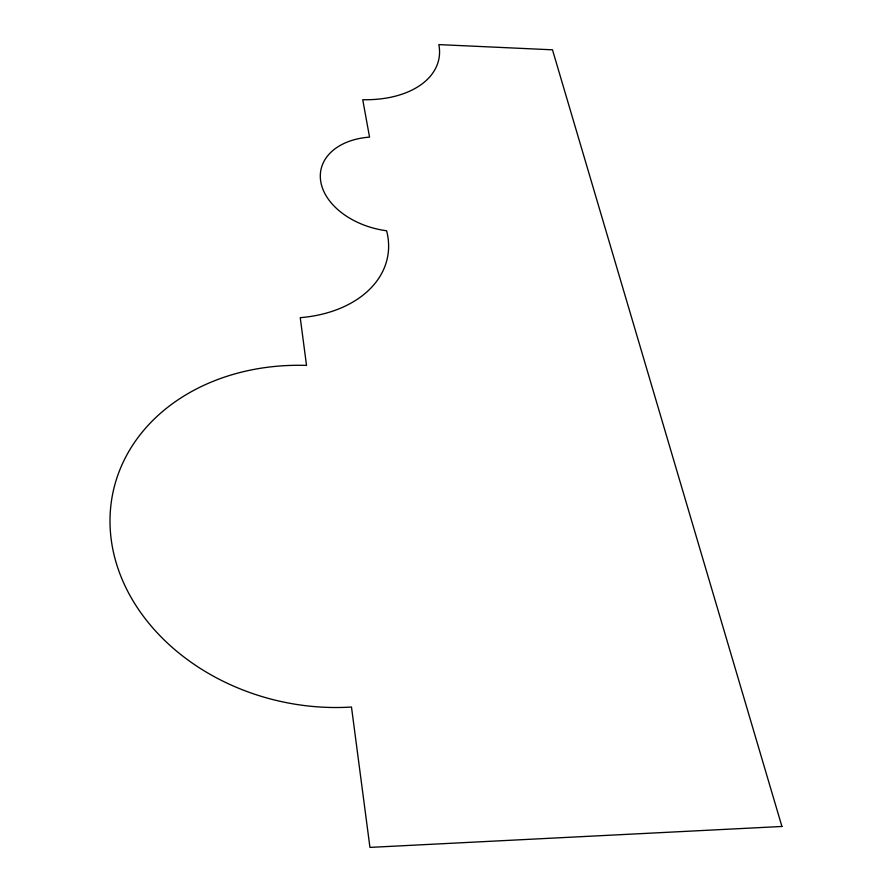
<?xml version="1.0" encoding="UTF-8"?>
<svg xmlns="http://www.w3.org/2000/svg" width="892" height="892" viewBox="0 0 892 892"><rect width="100%" height="100%" fill="white"/><g stroke="black" fill="none" stroke-linecap="round" stroke-linejoin="round"><path stroke-width="1.34" d="M781.927 826.471L369.946 847.4L351.481 707.022A208.929 169.023 12.5 0 1 111.221 539.582A208.929 169.023 12.5 0 1 306.525 365.408L300.236 317.663A115.28 80.592 9.6 0 0 386.593 230.772A68.394 46.049 12.7 0 1 320.852 182.135A68.394 46.049 12.7 0 1 369.544 137.123L362.732 99.703A91.753 57.021 11.3 0 0 438.842 44.6L552.482 49.818L781.927 826.471"/></g></svg>
